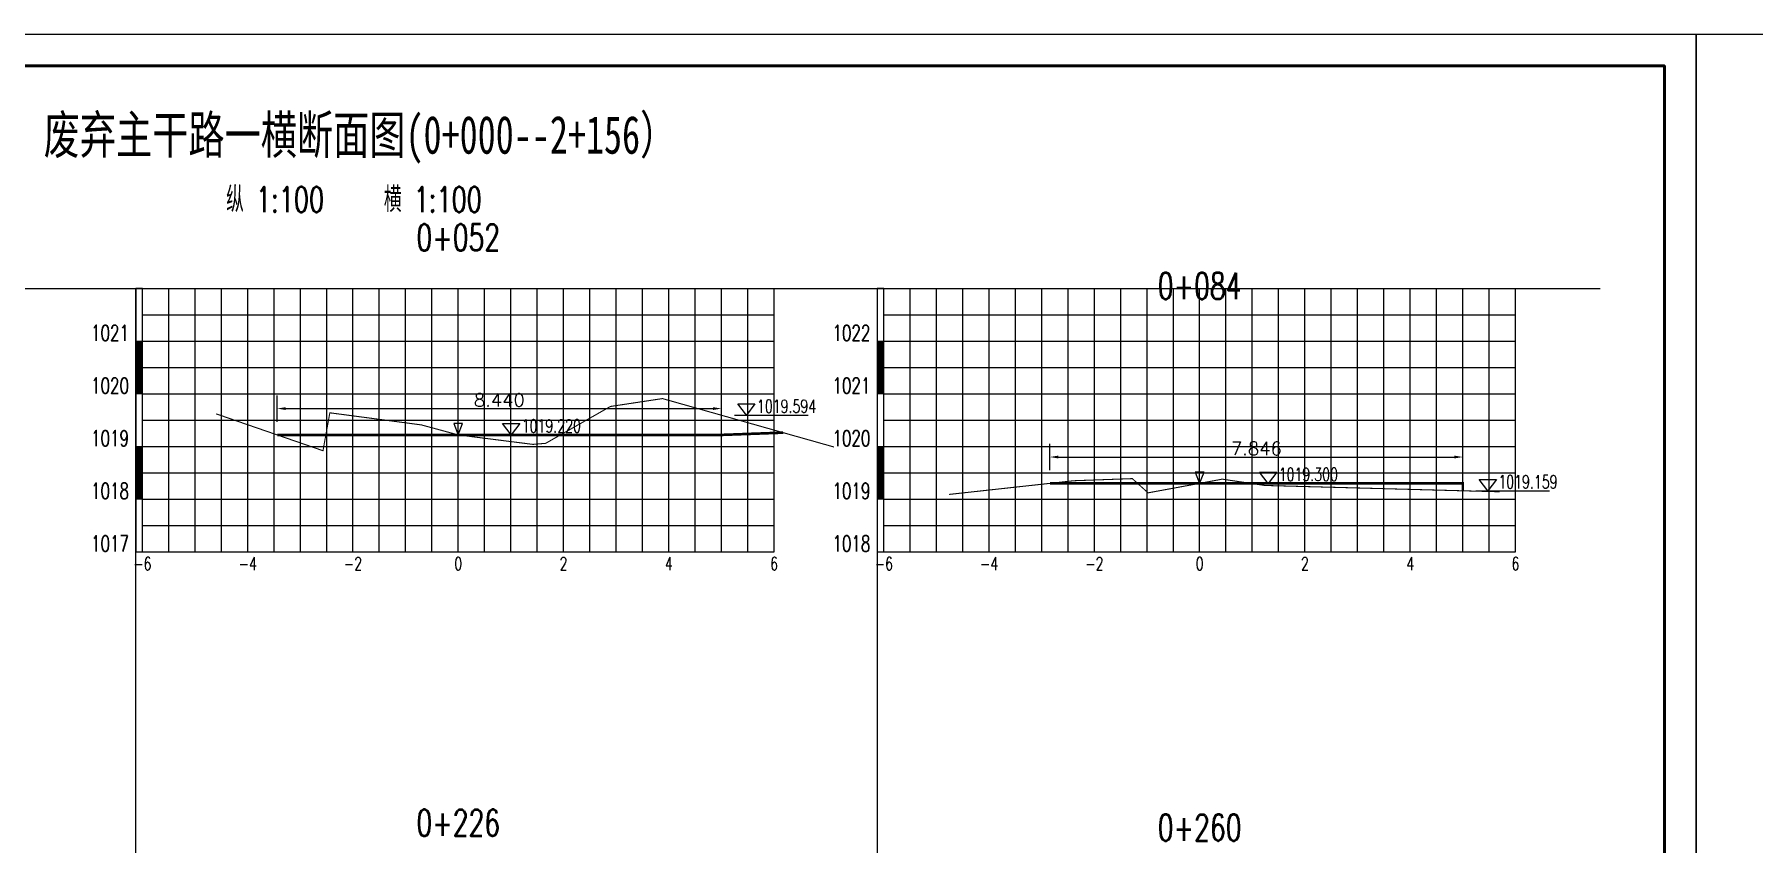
# Model space of a CAD drawing. Extents: x 695776 to 1250176, y 4443437 to 9025597.
# Drawn here: x 721713 to 754379, y 4621257 to 4636624 of the extents above; entities that cross this region are included whole.
import ezdxf
from ezdxf.enums import TextEntityAlignment as Align

# ---------------------------------------------------------------- set-up
doc = ezdxf.new("R2010")
doc.units = 0
doc.header["$LTSCALE"] = 0.5
doc.header["$PDSIZE"] = 0.2
doc.linetypes.add('ACAD_ISO07W100', pattern=[3.5, 0.5, -3])
doc.linetypes.add('CENTER2', pattern=[28.575, 19.05, -3.175, 3.175, -3.175])
doc.layers.get('0').update_dxf_attribs({"linetype": 'CONTINUOUS'})
doc.layers.get('Defpoints').update_dxf_attribs({"linetype": 'CONTINUOUS'})
for name, color, linetype in [('KEDU', 7, 'CONTINUOUS'), ('MIGE', 4, 'ACAD_ISO07W100'), ('MIGE1', 11, 'CONTINUOUS'), ('SANJIAO', 212, 'CONTINUOUS'), ('SHEJI', 1, 'CONTINUOUS'), ('YUANSHI', 2, 'CONTINUOUS'), ('YUANSHI1', 73, 'CONTINUOUS'), ('ZHOUXIAN', 20, 'CENTER2'), ('图框', 7, 'CONTINUOUS'), ('辅助线', 3, 'CONTINUOUS')]:
    doc.layers.add(name, color=color, linetype=linetype)
doc.styles.get("Standard").update_dxf_attribs({"font": 'rs.shx', "bigfont": 'hztxt.shx'})
doc.styles.add('仿宋', font='仿宋_GB2312.ttf', dxfattribs={"width": 0.7})
doc.dimstyles.get("Standard").update_dxf_attribs({"dimtxt": 0.18, "dimasz": 0.18, "dimexe": 0.18, "dimexo": 0.0625, "dimgap": 0.09, "dimtad": 0, "dimtih": 1, "dimtoh": 1, "dimdec": 4, "dimzin": 0, "dimdsep": 46, "dimtxsty": 'Standard', "dimcen": 0.09, "dimadec": 0, "dimazin": 0, "dimtfac": 1, "dimtdec": 4, "dimtofl": 0, "dimtmove": 0, "dimatfit": 3, "dimfxl": 0, "dimtolj": 1, "dimtzin": 0, "dimarcsym": 0})

# ---------------------------------------------------------------- blocks, each defined once
blk = doc.blocks.new('zhunghao')
blk.add_lwpolyline([(0, 0), (0.33, 0.86), (-0.33, 0.86), (0, 0)])
blk = doc.blocks.new('ele_sym08')
blk.add_line((0, 0), (5.6, 0))
blk.add_lwpolyline([(0.9, 0), (0.25, 0.86), (1.55, 0.86), (0.9, 0)])
at = {"width": 0.7}
blk.add_attdef('ELEVAT', (1.7, 0.18), '', height=1, dxfattribs=at)
blk = doc.blocks.new('*D606')
at = {"color": 0, "lineweight": -2}
for p, q in [((726327, 4629268), (726327, 4629768)), ((734767, 4629268), (734767, 4629768)), ((726489, 4629518), (734604, 4629518))]:
    blk.add_line(p, q, dxfattribs=at)
at = {"color": 0}
for points in [[(726489, 4629545), (726489, 4629491), (726327, 4629518)], [(734604, 4629545), (734604, 4629491), (734767, 4629518)]]:
    blk.add_solid(points, dxfattribs=at)
at = {"layer": 'Defpoints', "color": 0}
for p in [(734767, 4629518), (726327, 4629018), (734767, 4629018)]:
    blk.add_point(p, dxfattribs=at)
at = {"color": 0, "insert": (730547, 4629681), "char_height": 250, "attachment_point": 5}
blk.add_mtext('\\A1;8.440', dxfattribs=at)
blk = doc.blocks.new('bc1_100')
blk.add_lwpolyline([(0.064, 1), (-0.063, 1), (-0.063, 0), (0.064, 0)], close=True)
at = {"width": 0.7}
blk.add_attdef('BC', text='', height=0.3, dxfattribs=at).set_placement((-0.193, 0.007), align=Align.RIGHT)
blk = doc.blocks.new('bc0_100')
for p, q in [((-0.063, 1), (-0.063, 0)), ((0.063, 0), (0.063, 1))]:
    blk.add_line(p, q)
at = {"const_width": 0.126}
blk.add_lwpolyline([(0, 1), (0, 0)], dxfattribs=at)
at = {"width": 0.7}
blk.add_attdef('BC', text='', height=0.3, dxfattribs=at).set_placement((-0.193, 0.007), align=Align.RIGHT)
blk = doc.blocks.new('*D607')
at = {"color": 0, "lineweight": -2}
for p, q in [((741008, 4628348), (741008, 4628848)), ((748853, 4628348), (748853, 4628848)), ((741170, 4628598), (748691, 4628598))]:
    blk.add_line(p, q, dxfattribs=at)
at = {"color": 0}
for points in [[(741170, 4628625), (741170, 4628571), (741008, 4628598)], [(748691, 4628625), (748691, 4628571), (748853, 4628598)]]:
    blk.add_solid(points, dxfattribs=at)
at = {"layer": 'Defpoints', "color": 0}
for p in [(748853, 4628598), (741008, 4628098), (748853, 4628098)]:
    blk.add_point(p, dxfattribs=at)
at = {"color": 0, "insert": (744931, 4628761), "char_height": 250, "attachment_point": 5}
blk.add_mtext('\\A1;7.846', dxfattribs=at)

msp = doc.modelspace()

# ---------------------------------------------------------------- linework, layer by layer
at = {"layer": 'MIGE', "linetype": 'Continuous'}
for p, q in [((724266.9112, 4626798.018), (724266.9112, 4631798.018)), ((725266.9112, 4626798.018), (725266.9112, 4631798.018)), ((726266.9112, 4626798.018), (726266.9112, 4631798.018)), ((727266.9112, 4626798.018), (727266.9112, 4631798.018)), ((728266.9112, 4626798.018), (728266.9112, 4631798.018)), ((729266.9112, 4626798.018), (729266.9112, 4631798.018)), ((730266.9112, 4626798.018), (730266.9112, 4631798.018)), ((731266.9112, 4626798.018), (731266.9112, 4631798.018)), ((732266.9112, 4626798.018), (732266.9112, 4631798.018)), ((733266.9112, 4626798.018), (733266.9112, 4631798.018)), ((734266.9112, 4626798.018), (734266.9112, 4631798.018)), ((735266.9112, 4626798.018), (735266.9112, 4631798.018)), ((738353.446, 4626798.018), (738353.446, 4631798.018)), ((739353.446, 4626798.018), (739353.446, 4631798.018)), ((740353.446, 4626798.018), (740353.446, 4631798.018)), ((741353.446, 4626798.018), (741353.446, 4631798.018)), ((742353.446, 4626798.018), (742353.446, 4631798.018)), ((743353.446, 4626798.018), (743353.446, 4631798.018)), ((744353.446, 4626798.018), (744353.446, 4631798.018)), ((745353.446, 4626798.018), (745353.446, 4631798.018)), ((746353.446, 4626798.018), (746353.446, 4631798.018)), ((747353.446, 4626798.018), (747353.446, 4631798.018)), ((748353.446, 4626798.018), (748353.446, 4631798.018)), ((749353.446, 4626798.018), (749353.446, 4631798.018)), ((723766.9112, 4631298.018), (735766.9112, 4631298.018)), ((737853.446, 4631298.018), (749853.446, 4631298.018)), ((723766.9112, 4630298.018), (735766.9112, 4630298.018)), ((737853.446, 4630298.018), (749853.446, 4630298.018)), ((723766.9112, 4629298.018), (735766.9112, 4629298.018)), ((737853.446, 4629298.018), (749853.446, 4629298.018)), ((723766.9112, 4628298.018), (735766.9112, 4628298.018)), ((737853.446, 4628298.018), (749853.446, 4628298.018)), ((723766.9112, 4627298.018), (735766.9112, 4627298.018)), ((737853.446, 4627298.018), (749853.446, 4627298.018))]:
    msp.add_line(p, q, dxfattribs=at)
at = {"layer": 'MIGE1'}
for p, q in [((723766.9112, 4631798.018), (735766.9112, 4631798.018)), ((723766.9112, 4626798.018), (723766.9112, 4631798.018)), ((724766.9112, 4626798.018), (724766.9112, 4631798.018)), ((725766.9112, 4626798.018), (725766.9112, 4631798.018)), ((726766.9112, 4626798.018), (726766.9112, 4631798.018)), ((727766.9112, 4626798.018), (727766.9112, 4631798.018)), ((728766.9112, 4626798.018), (728766.9112, 4631798.018)), ((729766.9112, 4626798.018), (729766.9112, 4631798.018)), ((730766.9112, 4626798.018), (730766.9112, 4631798.018)), ((731766.9112, 4626798.018), (731766.9112, 4631798.018)), ((732766.9112, 4626798.018), (732766.9112, 4631798.018)), ((733766.9112, 4626798.018), (733766.9112, 4631798.018)), ((734766.9112, 4626798.018), (734766.9112, 4631798.018)), ((735766.9112, 4626798.018), (735766.9112, 4631798.018)), ((737853.446, 4631798.018), (749853.446, 4631798.018)), ((737853.446, 4626798.018), (737853.446, 4631798.018)), ((738853.446, 4626798.018), (738853.446, 4631798.018)), ((739853.446, 4626798.018), (739853.446, 4631798.018)), ((740853.446, 4626798.018), (740853.446, 4631798.018)), ((741853.446, 4626798.018), (741853.446, 4631798.018)), ((742853.446, 4626798.018), (742853.446, 4631798.018)), ((743853.446, 4626798.018), (743853.446, 4631798.018)), ((744853.446, 4626798.018), (744853.446, 4631798.018)), ((745853.446, 4626798.018), (745853.446, 4631798.018)), ((746853.446, 4626798.018), (746853.446, 4631798.018)), ((747853.446, 4626798.018), (747853.446, 4631798.018)), ((748853.446, 4626798.018), (748853.446, 4631798.018)), ((749853.446, 4626798.018), (749853.446, 4631798.018)), ((723766.9112, 4630798.018), (735766.9112, 4630798.018)), ((737853.446, 4630798.018), (749853.446, 4630798.018)), ((723766.9112, 4629798.018), (735766.9112, 4629798.018)), ((737853.446, 4629798.018), (749853.446, 4629798.018)), ((723766.9112, 4628798.018), (735766.9112, 4628798.018)), ((737853.446, 4628798.018), (749853.446, 4628798.018)), ((723766.9112, 4627798.018), (735766.9112, 4627798.018)), ((737853.446, 4627798.018), (749853.446, 4627798.018)), ((723766.9112, 4626798.018), (735766.9112, 4626798.018)), ((737853.446, 4626798.018), (749853.446, 4626798.018))]:
    msp.add_line(p, q, dxfattribs=at)
at = {"layer": 'SHEJI', "const_width": 50}
for points in [[(726326.9112, 4629018.018), (727251.0779, 4629018.018), (729766.9112, 4629018.018), (731708.0541, 4629018.018), (734766.9112, 4629018.018), (735939.7311, 4629060.9645)], [(741007.6767, 4628098.018), (742673.446, 4628098.018), (743853.446, 4628098.018), (744823.446, 4628098.018), (748853.446, 4628098.018), (748853.446, 4627956.852)]]:
    msp.add_lwpolyline(points, dxfattribs=at)
at = {"layer": 'YUANSHI', "const_width": 20}
for points in [[(731708.0541, 4629018.018), (732656.9112, 4629558.018), (733646.9112, 4629708.018), (734766.9112, 4629391.9443)], [(725166.9112, 4629418.018), (726326.9112, 4629018.018)], [(727251.0779, 4629018.018), (727326.9112, 4629438.018), (729066.9112, 4629208.018), (729766.9112, 4629018.018)], [(734766.9112, 4629391.9443), (736906.9112, 4628788.018)], [(739093.446, 4627888.018), (741007.6767, 4628098.018)], [(741007.6767, 4628098.018), (741463.446, 4628148.018), (742573.446, 4628188.018), (742673.446, 4628098.018)], [(743853.446, 4628098.018), (744283.446, 4628178.018), (744823.446, 4628098.018)], [(748853.446, 4627956.852), (749553.446, 4627938.018)]]:
    msp.add_lwpolyline(points, dxfattribs=at)
at = {"layer": 'YUANSHI1', "const_width": 20}
for points in [[(726326.9112, 4629018.018), (727196.9112, 4628718.018), (727251.0779, 4629018.018)], [(729766.9112, 4629018.018), (731186.9112, 4628838.018), (731426.9112, 4628858.018), (731708.0541, 4629018.018)], [(742673.446, 4628098.018), (742873.446, 4627918.018), (743853.446, 4628098.018)], [(744823.446, 4628098.018), (745093.446, 4628058.018), (748853.446, 4627956.852)]]:
    msp.add_lwpolyline(points, dxfattribs=at)
at = {"layer": 'ZHOUXIAN'}
for p, q in [((729766.9112, 4628218.018), (729766.9112, 4630208.018)), ((743853.446, 4627388.018), (743853.446, 4628688.018))]:
    msp.add_line(p, q, dxfattribs=at)
at = {"layer": '图框', "linetype": 'Continuous', "lineweight": -2, "flags": 128}
for points in [[(702884.361, 4636624.2316), (702884.361, 4600984.2316), (753284.361, 4600984.2316), (753284.361, 4636624.2316), (702884.361, 4636624.2316)], [(753284.361, 4636624.2316), (753284.361, 4600984.2316), (803684.361, 4600984.2316), (803684.361, 4636624.2316), (753284.361, 4636624.2316)]]:
    msp.add_lwpolyline(points, dxfattribs=at)
at = {"layer": '图框', "linetype": 'Continuous', "lineweight": 60, "flags": 128}
msp.add_lwpolyline([(705884.361, 4636024.2316), (752684.361, 4636024.2316), (752684.361, 4601584.2316), (705884.361, 4601584.2316), (705884.361, 4636024.2316)], dxfattribs=at)
at = {"layer": '辅助线'}
for points in [[(708600.2452, 4631798.018), (751465.7583, 4631798.018)], [(723640.7157, 4611415.4696), (723640.7157, 4631798.018)], [(737727.2504, 4631798.018), (737727.2504, 4611120.6194)]]:
    msp.add_lwpolyline(points, dxfattribs=at)

# ---------------------------------------------------------------- block references
at = {"xscale": 250, "yscale": 250, "zscale": 250}
for p, values in [((735016.9112, 4629391.9443), {'ELEVAT': '1019.594'}), ((730546.9112, 4629018.018), {'ELEVAT': '1019.220'}), ((744930.5613, 4628098.018), {'ELEVAT': '1019.300'}), ((749103.446, 4627956.852), {'ELEVAT': '1019.159'})]:
    msp.add_blockref('ele_sym08', p, dxfattribs=at).add_auto_attribs(values)
at = {"layer": 'KEDU', "xscale": 1000, "yscale": 1000, "zscale": 1000}
for name, p, values in [('bc1_100', (723703.6632, 4630798.018), {'BC': '1021'}), ('bc1_100', (737790.198, 4630798.018), {'BC': '1022'}), ('bc0_100', (723703.6632, 4629798.018), {'BC': '1020'}), ('bc0_100', (737790.198, 4629798.018), {'BC': '1021'}), ('bc1_100', (723703.6632, 4628798.018), {'BC': '1019'}), ('bc1_100', (737790.198, 4628798.018), {'BC': '1020'}), ('bc0_100', (723703.6632, 4627798.018), {'BC': '1018'}), ('bc0_100', (737790.198, 4627798.018), {'BC': '1019'}), ('bc1_100', (723703.6632, 4626798.018), {'BC': '1017'}), ('bc1_100', (737790.198, 4626798.018), {'BC': '1018'})]:
    msp.add_blockref(name, p, dxfattribs=at).add_auto_attribs(values)
at = {"layer": 'SANJIAO', "xscale": 250, "yscale": 250, "zscale": 250}
for p in [(729766.9112, 4629018.018), (743853.446, 4628098.018)]:
    msp.add_blockref('zhunghao', p, dxfattribs=at)

# ---------------------------------------------------------------- texts
at = {"width": 0.7}
for s, p in [('0+052', (729766.9112, 4632518.018)), ('0+084', (743853.446, 4631598.018)), ('0+226', (729766.9112, 4621401.7532)), ('0+260', (743853.446, 4621311.7532))]:
    msp.add_text(s, height=500, dxfattribs=at).set_placement(p, align=Align.CENTER)
at = {"layer": 'KEDU', "width": 0.7}
for s, p in [('-6', (723766.9112, 4626448.018)), ('-4', (725766.9112, 4626448.018)), ('-2', (727766.9112, 4626448.018)), ('0', (729766.9112, 4626448.018)), ('0', (729766.9112, 4626448.018)), ('2', (731766.9112, 4626448.018)), ('4', (733766.9112, 4626448.018)), ('6', (735766.9112, 4626448.018)), ('-6', (737853.446, 4626448.018)), ('-4', (739853.446, 4626448.018)), ('-2', (741853.446, 4626448.018)), ('0', (743853.446, 4626448.018)), ('0', (743853.446, 4626448.018)), ('2', (745853.446, 4626448.018)), ('4', (747853.446, 4626448.018)), ('6', (749853.446, 4626448.018))]:
    msp.add_text(s, height=250, dxfattribs=at).set_placement(p, align=Align.CENTER)
at = {"layer": '图框', "style": '仿宋', "width": 0.7}
msp.add_text('废弃主干路一横断面图(0+000--2+156）', height=720, dxfattribs=at).set_placement((727899.3336, 4634358.4575), align=Align.CENTER)
at = {"layer": '图框', "width": 0.7}
for p in [(727786.0251, 4633249.2915), (727786.0277, 4633249.292)]:
    msp.add_text('纵 1:100    横 1:100', height=480, dxfattribs=at).set_placement(p, align=Align.CENTER)

# ---------------------------------------------------------------- dimensions: what is measured, and where the dimension line sits
for base, p1, p2, picture, middle in [((734766.9112, 4629518.018), (726326.9112, 4629018.018), (734766.9112, 4629018.018), '*D606', (730546.9112, 4629680.518)), ((748853.446, 4628598.018), (741007.6767, 4628098.018), (748853.446, 4628098.018), '*D607', (744930.5613, 4628760.518))]:
    dim = msp.add_linear_dim(base=base, p1=p1, p2=p2, dimstyle='Standard', override={"dimtxt": 250, "dimasz": 162.5, "dimexe": 250, "dimexo": 250, "dimgap": 37.5, "dimtad": 1, "dimtih": 0, "dimtoh": 0, "dimdec": 3, "dimlfac": 0.001})
    dim.commit()
    dim.dimension.update_dxf_attribs({"geometry": picture, "text_midpoint": middle})

doc.saveas('drawing.dxf')
